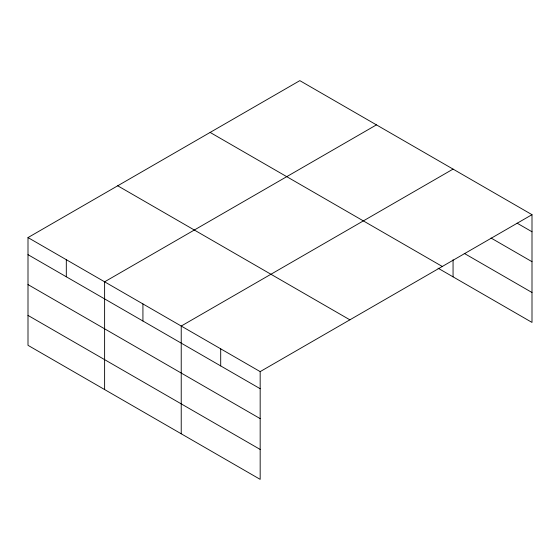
<?xml version="1.0" encoding="UTF-8"?>
<svg xmlns="http://www.w3.org/2000/svg" width="560" height="560" viewBox="0 0 560 560"><rect width="100%" height="100%" fill="white"/><g stroke="black" fill="none" stroke-linecap="round" stroke-linejoin="round"><path stroke-width="0.84" d="M28 237.58L260.169 371.616L260.169 479.36L28 345.324L28 237.58L299.831 80.64L532 214.676L532 322.42L438.039 268.177M376.446 124.873L104.615 281.813L104.615 389.557M453.061 169.106L181.23 326.046L181.23 433.79M260.169 371.616L532 214.676M517.104 223.167L532 231.77M491.043 238.035L532 261.688M464.233 253.379L532 292.509M210.126 132.426L442.295 266.469M117.705 185.787L349.874 319.83M28 254.667L260.169 388.71M28 284.585L260.169 418.621M28 315.406L260.169 449.449M453.061 259.756L453.061 276.85M220.703 348.831L220.703 365.918M142.926 303.926L142.926 321.02M66.311 259.693L66.311 276.78"/></g></svg>
